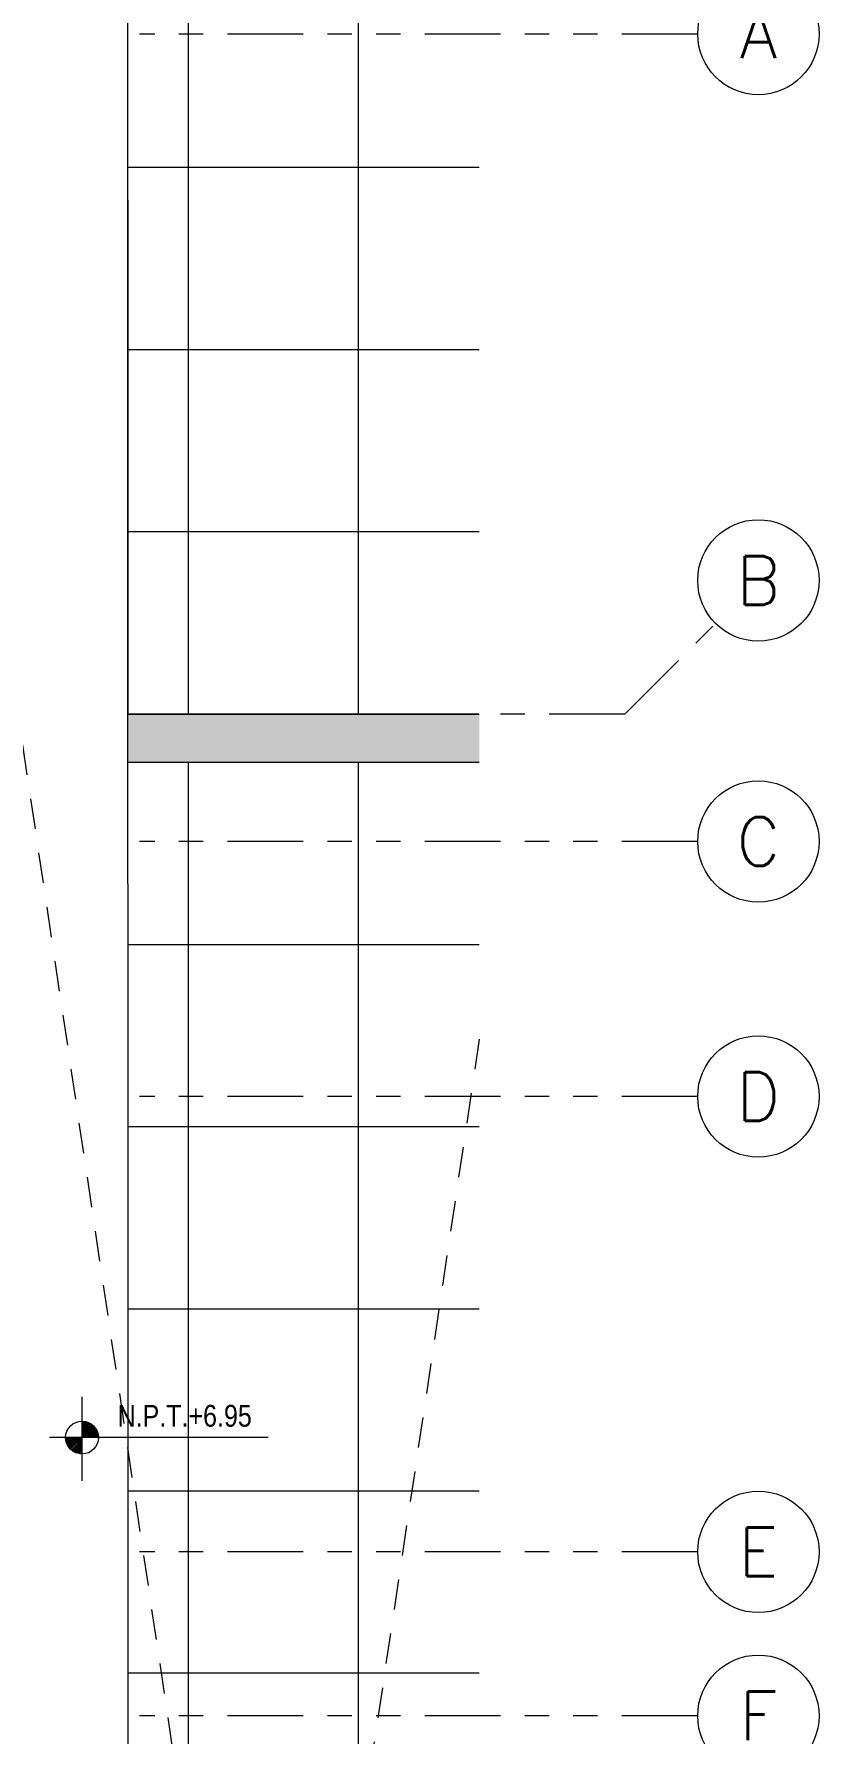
# Model space of a CAD drawing. Header units: millimetres. Extents: x 3738 to 3833, y 1327 to 1657.
# Drawn here: x 3818.59 to 3821.82, y 1488.59 to 1495.59 of the extents above; entities that cross this region are included whole.
import ezdxf
from ezdxf.enums import TextEntityAlignment as Align
from ezdxf.xclip import XClip

# ---------------------------------------------------------------- set-up
doc = ezdxf.new("R2010")
doc.units = ezdxf.units.MM
doc.header["$XCLIPFRAME"] = 2
for name, pattern in [('ACAD_ISO07W100', [3, 0, -3]), ('HIDDEN2', [0.1875, 0.125, -0.0625]), ('PHANTOM', [63.5, 31.75, -6.35, 6.35, -6.35, 6.35, -6.35]), ('PHANTOM2', [1.25, 0.625, -0.125, 0.125, -0.125, 0.125, -0.125])]:
    doc.linetypes.add(name, pattern=pattern)
doc.layers.get('0').update_dxf_attribs({"color": 251, "lineweight": 9})
for name, color, linetype, lineweight in [('A-Adoquines', 251, 'Continuous', 13), ('A-EJES', 251, 'PHANTOM', 13), ('A-HATCH', 251, 'Continuous', 13), ('A-MUROS', 251, 'Continuous', 13), ('A-NIVELES-NPT', 251, 'Continuous', 13), ('A-PROYECCIONES', 251, 'HIDDEN2', 13)]:
    doc.layers.add(name, color=color, linetype=linetype, lineweight=lineweight)
doc.styles.add('R80', font='ARIALN.TTF', dxfattribs={"height": 2.03})
doc.styles.add('ROMANS', font='romans.shx', dxfattribs={"width": 0.8})

# ---------------------------------------------------------------- blocks, each defined once
blk = doc.blocks.new('TRAZO 2')
at = {"layer": 'A-Adoquines'}
h = blk.add_hatch(color=8, dxfattribs=at)
h.dxf.hatch_style = 1
h.paths.add_polyline_path([(47.3177, 117.0351), (47.5129, 116.9913), (47.8728, 118.5982), (47.6777, 118.6419)])
h.paths.add_polyline_path([(51.904, 116.0075), (52.0992, 115.9637), (52.4593, 117.5715), (52.2642, 117.6152)])
h.paths.add_polyline_path([(56.4903, 114.9799), (56.6853, 114.9362), (57.0458, 116.5449), (56.8507, 116.5886)])
for p, q in [((60.9213, 115.6774, 0), (43.9202, 119.4829, 0)), ((56.4903, 114.9798, 0), (56.8508, 116.589, 0)), ((56.6855, 114.9361, 0), (57.0459, 116.5453, 0))]:
    blk.add_line(p, q)
at = {"layer": 'A-HATCH'}
for p, q in [((52.8311, 115.7998, 0), (53.1915, 117.4088, 0)), ((53.5629, 115.6359, 0), (53.9234, 117.245, 0)), ((54.2947, 115.4715, 0), (54.6551, 117.0805, 0)), ((55.0266, 115.3076, 0), (55.387, 116.9167, 0)), ((55.7585, 115.1441, 0), (56.1189, 116.7531, 0)), ((57.4174, 114.7722, 0), (57.7778, 116.3812, 0)), ((58.1492, 114.6083, 0), (58.5097, 116.2174, 0)), ((58.8811, 114.4443, 0), (59.2416, 116.0536, 0))]:
    blk.add_line(p, q, dxfattribs=at)
at = {"layer": 'A-HATCH', "elevation": 0}
blk.add_lwpolyline([(68.4095, 115.279), (68.8785, 117.2164, -0.280641), (68.3478, 117.7678, -0.040066), (67.9082, 121.7903), (65.8625, 121.7506), (66.1115, 118.7252, -0.419049), (64.9353, 116.9932, 0.124006), (61.964, 115.824, -0.177705), (61.1783, 115.6202), (57.0458, 116.5449), (56.685, 114.9348), (59.4105, 114.3257, -0.350662), (60.1918, 113.3492), (60.1917, 113.3367), (62.1875, 113.3177, -0.236345), (63.0431, 114.7239, -0.130381), (65.5524, 115.5218, -0.078531)], format="xyb", close=True, dxfattribs=at)
for points in [[(56.7962, 116.3455), (52.405, 117.3291)], [(56.6432, 115.6624), (52.252, 116.646)], [(60.7576, 115.4582), (56.9914, 116.3018)], [(60.3897, 114.8232), (56.8384, 115.6187)]]:
    blk.add_lwpolyline(points, dxfattribs=at)
blk = doc.blocks.new('A$C9f73720c')
at = {"layer": 'A-PROYECCIONES'}
for p, q in [((24.4666, 84.3513), (11.2138, 89.4699)), ((10.7556, 87.4203), (24.9249, 86.4007, 0))]:
    blk.add_line(p, q, dxfattribs=at)
at = {"rotation": 0.00873130886672623}
blk.add_blockref('TRAZO 2', (-32.2017, -30.593, 0), dxfattribs=at)
blk = doc.blocks.new('Ejes_Torre C 1var')
at = {"layer": 'A-EJES', "linetype": 'PHANTOM2', "ltscale": 0.5}
blk.add_line((52.55, 11.05), (52.9232, 11.4232), dxfattribs=at)
for points in [[(52.85, 13.85), (50.55, 13.85)], [(52.55, 11.05), (50.55, 11.05)], [(52.85, 10.525), (50.55, 10.525)], [(52.85, 9.475), (50.55, 9.475)], [(52.85, 7.6), (50.55, 7.6)], [(52.85, 6.925), (50.55, 6.925)]]:
    blk.add_lwpolyline(points, dxfattribs=at)
at = {"layer": 'A-EJES', "linetype": 'Continuous'}
for centre in [(53.1, 13.85), (53.1, 11.6), (53.1, 10.525), (53.1, 9.475), (53.1, 7.6), (53.1, 6.925)]:
    blk.add_circle(centre, 0.25, dxfattribs=at)
at = {"layer": 'A-EJES', "linetype": 'Continuous', "style": 'ROMANS'}
for s, p in [('A', (53.1, 13.85)), ('B', (53.1, 11.6)), ('C', (53.1, 10.525)), ('D', (53.1, 9.475)), ('E', (53.1, 7.6)), ('F', (53.1, 6.925))]:
    blk.add_text(s, height=0.2, rotation=0, dxfattribs=at).set_placement(p, align=Align.MIDDLE_CENTER)
blk = doc.blocks.new('SIM NIVEL PLANTA')
at = {"linetype": 'Continuous'}
h = blk.add_hatch(dxfattribs=at)
h.set_pattern_fill('_USER', color=0, scale=0.089997, angle=45, style=0, pattern_type=0)
h.set_pattern_definition([(45, (31854.49523, 23864.84028), (-0.06363728001, 0.06363728001), [])])
h.paths.add_polyline_path([(-17.33, 0), (-15.98, 0, 0.409209), (-17.33, 1.33)])
h.paths.add_polyline_path([(-18.68, 0, 0.004279), (-18.68, -0.02, 0.414214), (-17.33, -1.37), (-17.33, 0)])
at = {"color": 0}
for p, q in [((-17.33, -3.58), (-17.33, 3.34)), ((-2, 0), (-20, 0))]:
    blk.add_line(p, q, dxfattribs=at)
at = {"color": 0, "linetype": 'Continuous'}
blk.add_circle((-17.33, -0.02), 1.35, dxfattribs=at)
at = {"color": 0, "style": 'R80'}
blk.add_attdef('N.P.T.+0.00', text='', height=1.8, dxfattribs=at).set_placement((-8.87, 1.77), align=Align.MIDDLE_CENTER)
blk = doc.blocks.new('NIVELES')
at = {"layer": 'A-NIVELES-NPT'}
ref = blk.add_blockref('SIM NIVEL PLANTA', (24.1793, -5.3041, 0), dxfattribs=dict(at, xscale=0.05, yscale=0.05, zscale=0.05))
ref.add_attrib('N.P.T.+0.00', 'N.P.T.+6.95', dxfattribs={"layer": '0', "height": 0.09, "style": 'R80'}).set_placement((23.7358, -5.2154, 0), align=Align.MIDDLE_CENTER)

msp = doc.modelspace()

# ---------------------------------------------------------------- block references
at = {"color": 7, "linetype": 'ACAD_ISO07W100', "ltscale": 5, "true_color": 0xffffff}
ref = msp.add_blockref('A$C9f73720c', (3908.2809, 1487.3354), dxfattribs=dict(at, rotation=102.6156181418625))
XClip(ref).set_block_clipping_path([(22.1542253106, 140.4101169162), (10.3600901397, 87.7136669306), (29.6608346476, 83.3939150368), (41.4549698184, 136.0903650224)])

# ---------------------------------------------------------------- next in the draw order: block references
msp.add_blockref('NIVELES', (3795.4725, 1495.1136, 0))
at = {"layer": 'A-MUROS', "color": 3}
msp.add_blockref('Ejes_Torre C 1var', (3768.4721, 1481.7379), dxfattribs=at)

doc.saveas('drawing.dxf')
